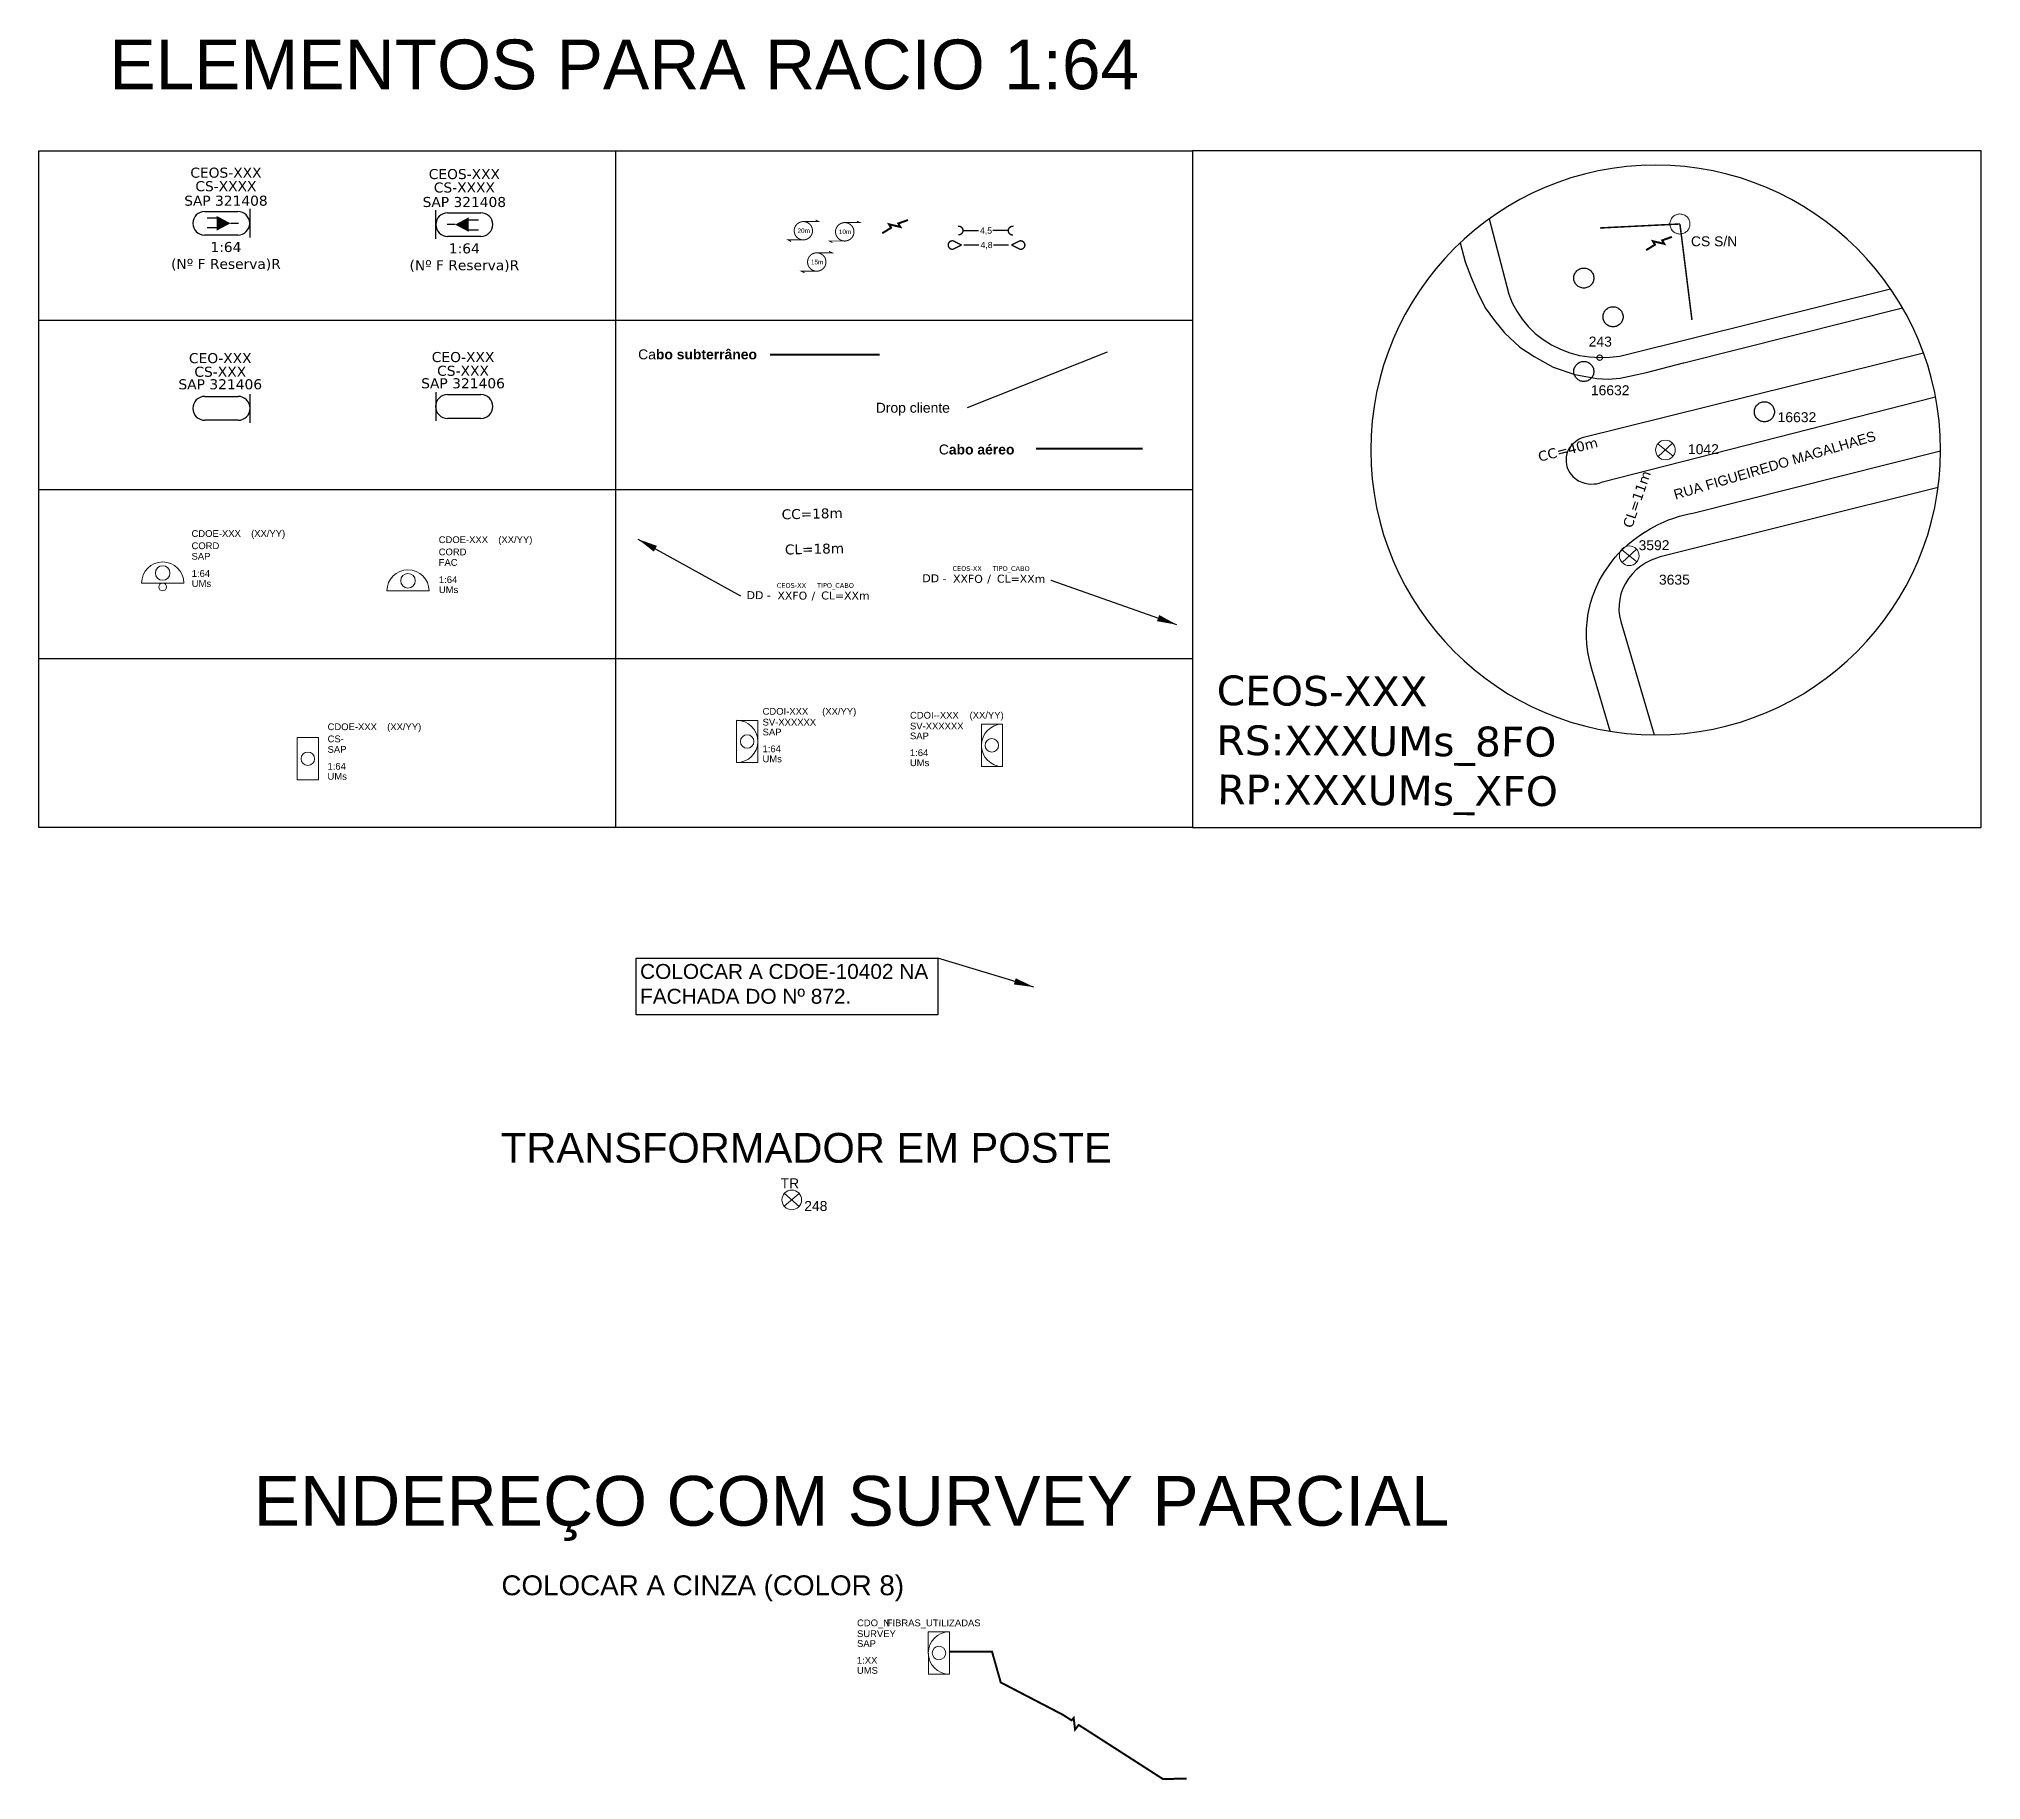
# Model space of a CAD drawing. Header units: millimetres. Extents: x 676447 to 689606, y 7455628 to 7463967.
# Drawn here: x 687759.1 to 687954.6, y 7459966.8 to 7460142 of the extents above; entities that cross this region are included whole.
import ezdxf
from ezdxf.enums import TextEntityAlignment as Align

# ---------------------------------------------------------------- set-up
doc = ezdxf.new("R2010")
doc.units = ezdxf.units.MM
doc.header["$LTSCALE"] = 0.1
doc.header["$MEASUREMENT"] = 0
doc.linetypes.add('PHANTOM2', pattern=[1.25, 0.625, -0.125, 0.125, -0.125, 0.125, -0.125])
for name, color, linetype in [('10.0-Cartográfico', 252, 'Continuous'), ('10.1-Caixas Subterrâneas', 5, 'Continuous'), ('10.2-Nº Policía', 7, 'Continuous'), ('10.3-Nome das Ruas', 252, 'Continuous'), ('20.4-CEOS', 1, 'Continuous'), ('20.5-CEO', 1, 'Continuous'), ('20.8-Legenda', 1, 'Continuous'), ('90.0-Infra-estruturas novas', 30, 'Continuous'), ('90.1-Celulização - CABO 1', 6, 'Continuous'), ('CAP a instalar', 1, 'Continuous'), ('CD a instalar', 1, 'Continuous'), ('Folga', 1, 'Continuous'), ('label_cabos', 7, 'Continuous'), ('Legenda', 1, 'Continuous'), ('Subida Lateral', 5, 'Continuous')]:
    doc.layers.add(name, color=color, linetype=linetype)
for name, color, linetype, lineweight in [('10.1-Caixas Subt. @PROJ', 180, 'Continuous', 0), ('10.4-Postes', 1, 'Continuous', 0), ("20.0-LEGENDA DOS CDO'S", 1, 'Continuous', 0), ('20.1-CDO_INTERIOR', 1, 'Continuous', 0), ('20.2-CDO_POSTE', 1, 'Continuous', 5), ('20.3-CDO_SUBTERRÂNEA', 1, 'Continuous', 5), ('20.6-CORDOALHA_SUPORTE', 7, 'Continuous', 25)]:
    doc.layers.add(name, color=color, linetype=linetype, lineweight=lineweight)
doc.layers.add('DROP DE CLIENTE', color=140, linetype='Continuous', plot=False)
doc.layers.add('EXTRA', color=50, linetype='Continuous', plot=False)
doc.styles.add('ARIAL', font='arial.ttf')
doc.styles.add('siredit', font='verdana.ttf')
doc.styles.get("Standard").update_dxf_attribs({"font": 'arial.ttf'})
doc.linetypes.add('FENCELINE1', pattern='A,0.25,-0.1,[133,ltypeshp.shx,S=0.1,R=0,X=-0.1,Y=0],-0.1,1', length=1.45)
doc.dimstyles.new('CC', dxfattribs={"dimtxt": 1, "dimasz": 2, "dimexe": 0.18, "dimexo": 0.0625, "dimgap": 0.09, "dimtad": 0, "dimdec": 0, "dimrnd": 1, "dimzin": 0, "dimdsep": 46, "dimtxsty": 'siredit', "dimblk": 'NONE', "dimcen": 0, "dimse1": 1, "dimse2": 1, "dimsd1": 1, "dimsd2": 1, "dimclrt": 7, "dimadec": 0, "dimazin": 0, "dimtfac": 1, "dimtdec": 0, "dimtofl": 0, "dimtmove": 0, "dimatfit": 3, "dimfxl": 0, "dimtolj": 1, "dimtzin": 0, "dimarcsym": 0})
doc.dimstyles.new('CL', dxfattribs={"dimtxt": 1, "dimasz": 2, "dimexe": 0.18, "dimexo": 0.0625, "dimgap": 0.09, "dimtad": 0, "dimdec": 0, "dimrnd": 1, "dimzin": 0, "dimdsep": 46, "dimtxsty": 'siredit', "dimblk": 'NONE', "dimcen": 0, "dimse1": 1, "dimse2": 1, "dimsd1": 1, "dimsd2": 1, "dimclrt": 7, "dimadec": 0, "dimazin": 0, "dimtfac": 1, "dimtdec": 0, "dimtofl": 0, "dimtmove": 0, "dimatfit": 3, "dimfxl": 0, "dimtolj": 1, "dimtzin": 0, "dimarcsym": 0})

# ---------------------------------------------------------------- blocks, each defined once
blk = doc.blocks.new('CORDOALHA')
at = {"layer": '20.6-CORDOALHA_SUPORTE', "const_width": 0.4}
for points in [[(-7.16, -0.05), (-9.54, 1.16, 1.175638), (-9.65, -1.27), (-7.16, -0.05)], [(7.28, -0.02), (9.76, -1.28, 1.175638), (9.67, 1.15), (7.28, -0.02)]]:
    blk.add_lwpolyline(points, format="xyb", dxfattribs=at)
for points in [[(-6.59, -0.05), (-2.09, -0.05)], [(2, -0.04), (6.5, -0.04)]]:
    blk.add_lwpolyline(points, dxfattribs=at)
at = {"layer": '20.6-CORDOALHA_SUPORTE', "style": 'ARIAL'}
blk.add_text('4,8', height=1.8, dxfattribs=at).set_placement((0.06, -0.04), align=Align.MIDDLE_CENTER)
blk = doc.blocks.new('A$C07E14978')
at = {"layer": 'Folga', "color": 0, "const_width": 0.146}
blk.add_lwpolyline([(2.23, 2.92, 1.000012), (2.23, 0.28, 0.999978)], format="xyb", close=True, dxfattribs=at)
at = {"layer": 'Folga', "color": 0, "const_width": 0.137}
for points in [[(2.23, 2.92), (4.42, 2.92), (3.98, 3.13)], [(2.23, 0.28), (0.03, 0.28), (0.47, 0.06)]]:
    blk.add_lwpolyline(points, dxfattribs=at)
at = {"layer": 'Folga', "color": 0}
blk.add_text('10m', height=0.659, dxfattribs=at).set_placement((1.38, 1.27))
blk = doc.blocks.new('CEO_CT_DRT')
at = {"layer": '20.5-CEO', "color": 0}
for p, q in [((-1.56, 1.26), (1.8, 1.26)), ((1.8, -1.13), (-1.56, -1.13))]:
    blk.add_line(p, q, dxfattribs=at)
blk.add_lwpolyline([(-2.75, 1.51), (-2.75, -1.38)], dxfattribs=at)
for centre, start, end in [((-1.56, 0.07), 90, 270), ((1.8, 0.07), 270, 90)]:
    blk.add_arc(centre, 1.2, start, end, dxfattribs=at)
at = {"layer": '20.5-CEO', "color": 7, "style": 'siredit'}
for tag, p in [('CEO_Nº', (0.12, 5.61)), ('LOCAL', (0.12, 4.23)), ('SAP', (0.12, 2.97)), ('FIBRAS_RESERVA', (0.12, -1.94))]:
    blk.add_attdef(tag, text='', height=1.01, dxfattribs=at).set_placement(p, align=Align.TOP_CENTER)
blk = doc.blocks.new('CEO_CT_ESQ')
at = {"layer": '20.5-CEO', "color": 0}
for p, q in [((-1.56, 1.24), (1.8, 1.24)), ((1.8, -1.15), (-1.56, -1.15))]:
    blk.add_line(p, q, dxfattribs=at)
blk.add_lwpolyline([(3, -1.4), (3, 1.49)], dxfattribs=at)
for centre, start, end in [((-1.56, 0.05), 90, 270), ((1.8, 0.05), 270, 90)]:
    blk.add_arc(centre, 1.2, start, end, dxfattribs=at)
at = {"layer": '20.5-CEO', "color": 7, "style": 'siredit'}
for tag, p in [('CEO_Nº', (0.12, 5.61)), ('LOCAL', (0.12, 4.23)), ('SAP', (0.12, 2.97)), ('FIBRAS_RESERVA', (0.12, -1.94))]:
    blk.add_attdef(tag, text='', height=1.01, dxfattribs=at).set_placement(p, align=Align.TOP_CENTER)
blk = doc.blocks.new('*D54')
at = {"layer": 'Defpoints', "color": 0}
for p in [(687846.09, 7460094.4), (687827.83, 7460092.07), (687846.13, 7460092.49)]:
    blk.add_point(p, dxfattribs=at)
at = {"layer": 'label_cabos', "color": 7, "insert": (687836.94, 7460094.19), "char_height": 1, "attachment_point": 5, "rotation": 1.3239, "style": 'siredit'}
blk.add_mtext('\\A1;CC=18m', dxfattribs=at)
blk = doc.blocks.new('_None')
blk = doc.blocks.new('LEGENDA DOS CABOS')
at = {"layer": 'EXTRA', "color": 0, "style": 'siredit'}
for tag, p in [('ID', (4.6, 0.97)), ('XX', (9.03, 0.97))]:
    blk.add_attdef(tag, text='', height=0.48, rotation=359.69, dxfattribs=at).set_placement(p, align=Align.MIDDLE_CENTER)
at = {"layer": 'Legenda', "color": 0, "style": 'siredit'}
for tag, p in [('TIPO_CABO', (1.31, 0)), ('CABO', (4.69, -0.05)), ('/', (6.81, -0.05)), ('METROS', (10.03, -0.05))]:
    blk.add_attdef(tag, text='', height=0.8, rotation=359.69, dxfattribs=at).set_placement(p, align=Align.MIDDLE_CENTER)
blk = doc.blocks.new('*D55')
at = {"layer": 'Defpoints', "color": 0, "ltscale": 0.5}
for p in [(687846.29, 7460092.3), (687827.98, 7460091.88), (687846.32, 7460090.86)]:
    blk.add_point(p, dxfattribs=at)
at = {"layer": 'label_cabos', "color": 7, "ltscale": 0.5, "insert": (687837.17, 7460090.65), "char_height": 1, "attachment_point": 5, "rotation": 1.3239, "style": 'siredit'}
blk.add_mtext('\\A1;CL=18m', dxfattribs=at)
blk = doc.blocks.new('DV')
at = {"linetype": 'Continuous'}
blk.add_circle((0, 0), 0.00000275, dxfattribs=at)
blk = doc.blocks.new('MHMZ')
at = {"linetype": 'PHANTOM2'}
blk.add_circle((0, 0), 0.0000101, dxfattribs=at)
blk = doc.blocks.new('PTPT')
at = {"layer": '10.4-Postes', "color": 1, "linetype": 'PHANTOM2'}
for points in [[(-0.0000079, 0.0000104), (0.0000075, -0.000002)], [(0.000007, 0.0000109), (-0.0000074, -0.0000025)]]:
    blk.add_lwpolyline(points, dxfattribs=at)
at = {"layer": '10.4-Postes', "color": 1}
blk.add_circle((-0.0000002, 0.0000042), 0.00000987, dxfattribs=at)
blk = doc.blocks.new('A$C30E733EA')
at = {"layer": '20.8-Legenda', "color": 7, "style": 'siredit'}
for tag, p in [('CEOS-X', (8.45, 12.42)), ('RS:', (8.52, 7.4)), ('RP:', (8.52, 2.45))]:
    blk.add_attdef(tag, text='', height=2.99, rotation=359.69, dxfattribs=at).set_placement(p, align=Align.MIDDLE_CENTER)
blk = doc.blocks.new('*D56')
at = {"layer": 'Defpoints', "color": 0}
for p in [(687932.75, 7460104.45), (687893.49, 7460095.73), (687893.77, 7460094.62)]:
    blk.add_point(p, dxfattribs=at)
at = {"color": 7, "insert": (687912.98, 7460100.65), "char_height": 1, "attachment_point": 5, "rotation": 14.1599, "style": 'siredit'}
blk.add_mtext('\\A1;CC=40m', dxfattribs=at)
blk = doc.blocks.new('*D57')
at = {"layer": 'Defpoints', "color": 0}
for p in [(687922.79, 7460100.61), (687918.1, 7460090.33), (687919.15, 7460089.97)]:
    blk.add_point(p, dxfattribs=at)
at = {"color": 7, "insert": (687919.92, 7460095.65), "char_height": 1, "attachment_point": 5, "rotation": 71.1144, "style": 'siredit'}
blk.add_mtext('\\A1;CL=11m', dxfattribs=at)
blk = doc.blocks.new('CEOS_RP_CT_DRT')
at = {"layer": '20.4-CEOS', "color": 0}
for p, q in [((-4.54, 1.19), (-1.19, 1.19)), ((-1.19, -1.19), (-4.54, -1.19))]:
    blk.add_line(p, q, dxfattribs=at)
for points in [[(-5.73, -1.43), (-5.73, 1.44)], [(-3.79, 0), (-4.59, 0)], [(-2.47, 0.48), (-1.45, 0.48)], [(-2.47, -0.52), (-1.45, -0.52)]]:
    blk.add_lwpolyline(points, dxfattribs=at)
blk.add_lwpolyline([(-3.79, 0, 0, 1.47, 0), (-2.41, 0, 1.47, 1.47, 0)], format="xyseb", dxfattribs=at)
for centre, start, end in [((-4.54, 0), 90, 270), ((-1.19, 0), 270, 90)]:
    blk.add_arc(centre, 1.19, start, end, dxfattribs=at)
at = {"layer": '20.4-CEOS', "color": 7, "style": 'siredit'}
for tag, p in [('Nº_DA_CEOS', (-2.86, 5.6)), ('LOCAL', (-2.86, 4.24)), ('SAP', (-2.86, 2.78)), ('RACIO_SPLITAGEM', (-2.86, -1.88)), ('FIBRAS_SPLITTER', (-2.86, -3.58)), ('FIBRAS_TOP_C', (-2.86, -5.08)), ('RESERVA_FINAIS', (-2.86, -6.39))]:
    blk.add_attdef(tag, text='', height=1.01, dxfattribs=at).set_placement(p, align=Align.TOP_CENTER)
blk = doc.blocks.new('CEOS_RP_CT_ESQ')
at = {"layer": '20.4-CEOS', "color": 0}
for p, q in [((1.19, 1.19), (4.53, 1.19)), ((4.53, -1.19), (1.19, -1.19))]:
    blk.add_line(p, q, dxfattribs=at)
for points in [[(2.47, 0.52), (1.45, 0.52)], [(3.79, 0), (4.59, 0)], [(5.73, 1.44), (5.73, -1.43)], [(2.47, -0.47), (1.45, -0.47)]]:
    blk.add_lwpolyline(points, dxfattribs=at)
blk.add_lwpolyline([(3.79, 0, 0, 1.47, 0), (2.41, 0, 1.47, 1.47, 0)], format="xyseb", dxfattribs=at)
for centre, start, end in [((1.19, 0), 90, 270), ((4.53, 0), 270, 90)]:
    blk.add_arc(centre, 1.19, start, end, dxfattribs=at)
at = {"layer": '20.4-CEOS', "color": 7, "style": 'siredit'}
for tag, p in [('Nº_DA_CEOS', (3.33, 5.6)), ('LOCAL', (3.33, 4.24)), ('SAP', (3.33, 2.78)), ('RACIO_SPLITAGEM', (3.33, -1.88)), ('FIBRAS_SPLITTER', (3.33, -3.58)), ('FIBRAS_TOP_C', (3.33, -5.08)), ('RESERVA_FINAIS', (3.33, -6.39))]:
    blk.add_attdef(tag, text='', height=1.01, dxfattribs=at).set_placement(p, align=Align.TOP_CENTER)
blk = doc.blocks.new('CDOE_CT_CS_DESENHO')
at = {"layer": '20.1-CDO_INTERIOR', "color": 0, "lineweight": 18}
blk.add_lwpolyline([(1.06, -2.12), (1.06, 2.13), (-1.06, 2.13), (-1.06, -2.12)], close=True, dxfattribs=at)
blk.add_circle((0, 0), 0.68, dxfattribs=at)
blk = doc.blocks.new('CDOE_CT_POST_DESENHO')
at = {"color": 0}
blk.add_line((2.14, 0.39), (-2.11, 0.39), dxfattribs=at)
for centre, radius in [((0.01, 1.4), 0.733), ((0.01, 0), 0.393)]:
    blk.add_circle(centre, radius, dxfattribs=at)
blk.add_arc((0.01, 0.39), 2.12, 0, 180, dxfattribs=at)
blk = doc.blocks.new('CDOE_CT_FAC_DESENHO')
at = {"color": 0}
blk.add_line((2.12, 0), (-2.12, 0), dxfattribs=at)
blk.add_circle((0, 1.01), 0.733, dxfattribs=at)
blk.add_arc((0, 0), 2.12, 0, 180, dxfattribs=at)
blk = doc.blocks.new('CDOE_CT_CS')
at = {"layer": "20.0-LEGENDA DOS CDO'S", "color": 0, "style": 'ARIAL'}
for tag, p in [('CDO_N', (0.21, 5.21)), ('CAIXA_SUBTERRANEA', (0.21, 3.99)), ('SAP', (0.21, 2.93)), ('1:XX', (0.2, 1.23)), ('UMS', (0.2, 0.22))]:
    blk.add_attdef(tag, p, '', height=0.68, rotation=359.9724, dxfattribs=at)
blk.add_attdef('FIBRAS_UTILIZADAS', text='', height=0.68, rotation=359.9724, dxfattribs=at).set_placement((7.92, 5.21), align=Align.CENTER)
blk = doc.blocks.new('CDOI_CT_DRT')
at = {"layer": '20.1-CDO_INTERIOR', "color": 0, "lineweight": 18}
blk.add_lwpolyline([(2.13, -2.13), (2.13, 2.12), (0, 2.12), (0, -2.13)], close=True, dxfattribs=at)
blk.add_circle((1.06, 0), 0.68, dxfattribs=at)
blk.add_arc((0, 0), 2.13, 269.9724, 89.9724, dxfattribs=at)
at = {"layer": "20.0-LEGENDA DOS CDO'S", "color": 0, "style": 'ARIAL'}
for tag, p in [('CDO_N', (2.61, 2.69)), ('SURVEY', (2.61, 1.6)), ('SAP', (2.61, 0.61)), ('1:XX', (2.6, -1.08)), ('UMS', (2.6, -2.09))]:
    blk.add_attdef(tag, p, '', height=0.68, rotation=359.9724, dxfattribs=at)
blk.add_attdef('FIBRAS_UTILIZADAS', text='', height=0.68, rotation=359.9724, dxfattribs=at).set_placement((10.32, 2.69), align=Align.CENTER)
blk = doc.blocks.new('CDOI_CT_ESQ')
at = {"layer": '20.1-CDO_INTERIOR', "color": 0, "lineweight": 18}
blk.add_lwpolyline([(-2.12, -2.13), (-2.12, 2.12), (0, 2.12), (0.01, -2.13)], close=True, dxfattribs=at)
blk.add_circle((-1.06, 0), 0.68, dxfattribs=at)
blk.add_arc((0.01, 0), 2.13, 90.0276, 270.0276, dxfattribs=at)
at = {"layer": "20.0-LEGENDA DOS CDO'S", "color": 0, "style": 'ARIAL'}
for tag, p in [('CDO_N', (-9.3, 2.69)), ('SURVEY', (-9.3, 1.6)), ('SAP', (-9.3, 0.61)), ('1:XX', (-9.31, -1.08)), ('UMS', (-9.31, -2.09))]:
    blk.add_attdef(tag, p, '', height=0.68, rotation=359.9724, dxfattribs=at)
blk.add_attdef('FIBRAS_UTILIZADAS', text='', height=0.68, rotation=359.9724, dxfattribs=at).set_placement((-1.59, 2.69), align=Align.CENTER)
blk = doc.blocks.new('CDOE_CT_POSTE')
at = {"layer": "20.0-LEGENDA DOS CDO'S", "color": 0, "style": 'ARIAL'}
for tag, p in [('CDO_N', (0.12, 5.25)), ('CORDOALHA', (0.12, 4.02)), ('SAP', (0.12, 2.96)), ('1:XX', (0.14, 1.23)), ('UMS', (0.14, 0.22))]:
    blk.add_attdef(tag, p, '', height=0.68, rotation=0.118, dxfattribs=at)
blk.add_attdef('FIBRAS_UTILIZADAS', text='', height=0.68, rotation=0.118, dxfattribs=at).set_placement((7.83, 5.26), align=Align.CENTER)
blk = doc.blocks.new('MHMX')
at = {"linetype": 'PHANTOM2'}
blk.add_circle((0, 0), 0.0000101, dxfattribs=at)
blk = doc.blocks.new('A$C641C6A9C')
at = {"layer": 'Folga', "color": 1, "const_width": 0.103}
blk.add_lwpolyline([(1.56, 2.05, 1.000012), (1.56, 0.2, 0.999978)], format="xyb", close=True, dxfattribs=at)
at = {"layer": 'Folga', "color": 1, "const_width": 0.0963}
for points in [[(1.56, 2.05), (3.1, 2.05), (2.79, 2.2)], [(1.56, 0.2), (0.02, 0.2), (0.33, 0.04)]]:
    blk.add_lwpolyline(points, dxfattribs=at)
at = {"layer": 'Folga', "color": 1}
blk.add_text('15m', height=0.462, dxfattribs=at).set_placement((0.97, 0.89))

msp = doc.modelspace()

# ---------------------------------------------------------------- linework, layer by layer
for p, q in [((687817.16, 7460130.7), (687817.16, 7460062.61)), ((687759.13, 7460113.67), (687875.19, 7460113.67)), ((687759.13, 7460096.65), (687875.19, 7460096.65)), ((687759.13, 7460079.63), (687875.19, 7460079.63))]:
    msp.add_line(p, q)
msp.add_lwpolyline([(687759.13, 7460130.7), (687875.19, 7460130.7), (687875.19, 7460062.61), (687759.13, 7460062.61)], close=True)
msp.add_lwpolyline([(687875.19, 7460062.61), (687954.56, 7460062.61), (687954.56, 7460130.7), (687875.19, 7460130.7)])
msp.add_lwpolyline([(687921.81, 7460129.27, 1), (687921.81, 7460071.94, 1)], format="xyb", close=True)
at = {"color": 3}
msp.add_lwpolyline([(687819.22, 7460049.47), (687849.59, 7460049.47), (687849.59, 7460043.79), (687819.22, 7460043.79)], close=True, dxfattribs=at)
at = {"layer": '10.0-Cartográfico'}
for points in [[(687905.06, 7460123.87), (687907.03, 7460116.3), (687907.38, 7460115.41), (687907.83, 7460114.57), (687908.36, 7460113.76), (687908.99, 7460113.02), (687909.7, 7460112.34), (687910.48, 7460111.72), (687911.33, 7460111.2), (687912.22, 7460110.76), (687913.17, 7460110.39), (687914.15, 7460110.13), (687915.16, 7460109.97), (687916.17, 7460109.9)], [(687902.15, 7460121.47), (687902.65, 7460119.54), (687903.23, 7460117.97), (687903.84, 7460116.57), (687904.64, 7460114.91), (687905.58, 7460113.64), (687906.61, 7460112.41), (687908.14, 7460110.94), (687909.58, 7460110.01), (687911.49, 7460108.96), (687913.66, 7460108.21), (687915.88, 7460107.81), (687917.03, 7460107.74), (687918.23, 7460107.83), (687920.9, 7460108.41), (687924.6, 7460109.37), (687924.63, 7460109.38), (687946.63, 7460114.93)], [(687916.17, 7460109.9), (687917.2, 7460109.94), (687918.21, 7460110.06), (687918.89, 7460110.21), (687945.45, 7460116.81)], [(687948.76, 7460110.35), (687914.4, 7460101.82), (687914.11, 7460101.69), (687913.92, 7460101.58), (687913.57, 7460101.31), (687913.27, 7460100.99), (687913.12, 7460100.78), (687912.98, 7460100.52), (687912.88, 7460100.24), (687912.8, 7460099.91), (687912.79, 7460099.74), (687912.79, 7460099.41)], [(687912.79, 7460099.41), (687912.82, 7460099.16), (687912.87, 7460098.96), (687912.94, 7460098.75), (687913.05, 7460098.53), (687913.18, 7460098.3), (687913.34, 7460098.1), (687913.49, 7460097.93), (687913.82, 7460097.66), (687914.05, 7460097.52), (687914.22, 7460097.44), (687914.37, 7460097.36), (687914.68, 7460097.27), (687915.03, 7460097.2), (687915.21, 7460097.18), (687915.62, 7460097.19), (687915.85, 7460097.22), (687916.11, 7460097.27), (687916.45, 7460097.39), (687949.97, 7460105.95)], [(687914.84, 7460081.76), (687914.85, 7460082.63), (687914.9, 7460083.28), (687914.98, 7460083.92), (687915.02, 7460084.14), (687915.26, 7460085.2), (687915.46, 7460085.82), (687915.69, 7460086.44), (687915.86, 7460086.84), (687916.14, 7460087.43), (687916.46, 7460088.01), (687916.69, 7460088.39), (687917.33, 7460089.3), (687917.75, 7460089.82), (687918.04, 7460090.16), (687918.52, 7460090.64), (687919.01, 7460091.1), (687919.53, 7460091.54), (687920.27, 7460092.07), (687920.64, 7460092.32), (687921.24, 7460092.68), (687922.05, 7460093.1), (687922.68, 7460093.39), (687923.11, 7460093.57), (687923.55, 7460093.72), (687924.21, 7460093.94), (687924.89, 7460094.12), (687925.35, 7460094.21), (687925.56, 7460094.26), (687950.47, 7460100.51)], [(687950.22, 7460096.82), (687922.27, 7460089.85), (687921.9, 7460089.73), (687921.34, 7460089.51), (687920.82, 7460089.24), (687920.31, 7460088.91), (687919.86, 7460088.54), (687919.44, 7460088.12), (687919.09, 7460087.67), (687918.77, 7460087.18), (687918.52, 7460086.68), (687918.32, 7460086.14), (687918.19, 7460085.6), (687918.12, 7460085.04), (687918.11, 7460084.47), (687918.16, 7460083.91), (687918.29, 7460083.36), (687921.67, 7460071.94)], [(687917.22, 7460072.31), (687915.39, 7460078.56), (687915.21, 7460079.19), (687915.11, 7460079.62), (687914.98, 7460080.26), (687914.88, 7460081.11), (687914.84, 7460081.76)]]:
    msp.add_lwpolyline(points, dxfattribs=at)
at = {"layer": '20.1-CDO_INTERIOR', "color": 8, "lineweight": 18}
msp.add_lwpolyline([(687848.63, 7459977.43), (687848.62, 7459981.68), (687850.75, 7459981.69), (687850.75, 7459977.44)], close=True, dxfattribs=at)
msp.add_circle((687849.69, 7459979.56), 0.68, dxfattribs=at)
msp.add_arc((687850.75, 7459979.56), 2.13, 90.0276, 270.0276, dxfattribs=at)
at = {"layer": '20.6-CORDOALHA_SUPORTE', "const_width": 0.139}
for points in [[(687851.6, 7460123.11, -1.175638), (687851.64, 7460122.27)], [(687857.19, 7460123.1, 1.175638), (687857.15, 7460122.25)]]:
    msp.add_lwpolyline(points, format="xyb", dxfattribs=at)
for points in [[(687852.12, 7460122.69), (687853.69, 7460122.69)], [(687855.11, 7460122.7), (687856.67, 7460122.7)]]:
    msp.add_lwpolyline(points, dxfattribs=at)
at = {"layer": '90.0-Infra-estruturas novas', "const_width": 0.15}
for points in [[(687924.25, 7460123.35), (687916.2, 7460122.95)], [(687925.46, 7460113.7), (687924.25, 7460123.35)]]:
    msp.add_lwpolyline(points, dxfattribs=at)
at = {"layer": 'CAP a instalar', "linetype": 'FENCELINE1', "ltscale": 30, "const_width": 0.2}
msp.add_lwpolyline([(687859.45, 7460100.73), (687870.19, 7460100.73)], dxfattribs=at)
at = {"layer": 'CAP a instalar', "color": 8, "linetype": 'FENCELINE1', "ltscale": 30, "const_width": 0.2}
for points in [[(687862.17, 7459973.34), (687855.91, 7459976.6), (687855.04, 7459979.68), (687850.75, 7459979.68)], [(687874.63, 7459966.93), (687872.24, 7459966.87), (687864.6, 7459971.78)]]:
    msp.add_lwpolyline(points, dxfattribs=at)
at = {"layer": 'CD a instalar', "linetype": 'ByBlock', "const_width": 0.2}
msp.add_lwpolyline([(687832.71, 7460110.21), (687843.73, 7460110.21)], dxfattribs=at)
at = {"layer": 'DROP DE CLIENTE'}
msp.add_line((687852.56, 7460104.88), (687866.64, 7460110.5), dxfattribs=at)
at = {"layer": 'Folga', "color": 1, "const_width": 0.103}
msp.add_lwpolyline([(687836.05, 7460123.59, 1.000012), (687836.05, 7460121.75, 0.999978)], format="xyb", close=True, dxfattribs=at)
at = {"layer": 'Folga', "color": 1, "const_width": 0.0963}
for points in [[(687836.05, 7460123.59), (687837.59, 7460123.59), (687837.29, 7460123.75)], [(687836.05, 7460121.75), (687834.51, 7460121.75), (687834.82, 7460121.59)]]:
    msp.add_lwpolyline(points, dxfattribs=at)
at = {"layer": 'Subida Lateral', "color": 5, "const_width": 0.2}
for points in [[(687846.58, 7460123.75), (687845.6, 7460123.4), (687845.81, 7460123.05), (687844.67, 7460123.32), (687844.88, 7460122.97), (687843.99, 7460122.42)], [(687923.44, 7460122.05), (687922.46, 7460121.7), (687922.67, 7460121.35), (687921.53, 7460121.62), (687921.74, 7460121.27), (687920.85, 7460120.72)]]:
    msp.add_lwpolyline(points, dxfattribs=at)
at = {"layer": 'Subida Lateral', "color": 8, "const_width": 0.2}
msp.add_lwpolyline([(687864.6, 7459971.78), (687863.75, 7459972.32), (687863.39, 7459971.85), (687863.25, 7459973.02), (687863.04, 7459972.78), (687862.17, 7459973.34)], dxfattribs=at)

# ---------------------------------------------------------------- block references
at = {"layer": '10.0-Cartográfico', "xscale": 100000, "yscale": 100000, "zscale": 100000}
msp.add_blockref('DV', (687916.17, 7460109.9), dxfattribs=at)
at = {"layer": '10.1-Caixas Subt. @PROJ', "xscale": 100000, "yscale": 100000, "zscale": 100000, "rotation": 335.636485716616}
msp.add_blockref('MHMZ', (687924.25, 7460123.35), dxfattribs=at)
at = {"layer": '10.1-Caixas Subterrâneas'}
for name, p, xscale, yscale, zscale in [('MHMZ', (687914.58, 7460117.91), 100000, 100000, 100000), ('MHMX', (687917.52, 7460114.01), 99999.99996801867, 99999.99996801867, 99999.99996801867), ('MHMZ', (687914.58, 7460108.51), 100000, 100000, 100000), ('MHMZ', (687932.75, 7460104.45), 100000, 100000, 100000)]:
    msp.add_blockref(name, p, dxfattribs=dict(at, xscale=xscale, yscale=yscale, zscale=zscale))
at = {"layer": '10.4-Postes', "color": 1, "xscale": 100000, "yscale": 100000, "zscale": 100000}
for p in [(687922.81, 7460100.19), (687919.17, 7460089.55)]:
    msp.add_blockref('PTPT', p, dxfattribs=at)
at = {"layer": '10.4-Postes', "color": 1, "xscale": 100000, "yscale": 100000, "zscale": 100000, "rotation": 357}
msp.add_blockref('PTPT', (687834.88, 7460024.73), dxfattribs=at)
at = {"layer": "20.0-LEGENDA DOS CDO'S"}
for name, p, values in [('CDOE_CT_POSTE', (687774.37, 7460086.61), {'CDO_N': 'CDOE-XXX', 'CORDOALHA': 'CORD', 'SAP': 'SAP', '1:XX': '1:64', 'UMS': 'UMs', 'FIBRAS_UTILIZADAS': '(XX/YY)'}), ('CDOE_CT_POSTE', (687799.24, 7460085.99), {'CDO_N': 'CDOE-XXX', 'CORDOALHA': 'CORD', 'SAP': 'FAC', '1:XX': '1:64', 'UMS': 'UMs', 'FIBRAS_UTILIZADAS': '(XX/YY)'}), ('CDOE_CT_CS', (687787.97, 7460067.21), {'CDO_N': 'CDOE-XXX', 'FIBRAS_UTILIZADAS': '(XX/YY)', 'CAIXA_SUBTERRANEA': 'CS-', 'SAP': 'SAP', '1:XX': '1:64', 'UMS': 'UMs'})]:
    msp.add_blockref(name, p, dxfattribs=at).add_auto_attribs(values)
at = {"layer": '20.1-CDO_INTERIOR'}
msp.add_blockref('CDOI_CT_DRT', (687829.34, 7460071.28), dxfattribs=at).add_auto_attribs({'CDO_N': 'CDOI-XXX', 'FIBRAS_UTILIZADAS': '(XX/YY)', 'SURVEY': 'SV-XXXXXX', 'SAP': 'SAP', '1:XX': '1:64', 'UMS': 'UMs'})
at = {"layer": '20.1-CDO_INTERIOR', "color": 1}
msp.add_blockref('CDOI_CT_ESQ', (687856.08, 7460070.89), dxfattribs=at).add_auto_attribs({'CDO_N': 'CDOI--XXX', 'FIBRAS_UTILIZADAS': '(XX/YY)', 'SURVEY': 'SV-XXXXXX', 'SAP': 'SAP', '1:XX': '1:64', 'UMS': 'UMs'})
at = {"layer": '20.2-CDO_POSTE'}
for name, p in [('CDOE_CT_POST_DESENHO', (687771.58, 7460086.83)), ('CDOE_CT_FAC_DESENHO', (687796.27, 7460086.44))]:
    msp.add_blockref(name, p, dxfattribs=at)
at = {"layer": '20.3-CDO_SUBTERRÂNEA'}
msp.add_blockref('CDOE_CT_CS_DESENHO', (687786.19, 7460069.54), dxfattribs=at)
at = {"layer": '20.4-CEOS'}
ref = msp.add_blockref('CEOS_RP_CT_ESQ', (687774.62, 7460123.42), dxfattribs=at)
ref.add_attrib('Nº_DA_CEOS', 'CEOS-XXX', dxfattribs={"color": 7, "height": 1.01, "style": 'siredit'}).set_placement((687777.95, 7460129.02), align=Align.TOP_CENTER)
ref.add_attrib('LOCAL', 'CS-XXXX', dxfattribs={"color": 7, "height": 1.01, "style": 'siredit'}).set_placement((687777.95, 7460127.66), align=Align.TOP_CENTER)
ref.add_attrib('SAP', 'SAP 321408', dxfattribs={"color": 7, "height": 1.01, "style": 'siredit'}).set_placement((687777.95, 7460126.2), align=Align.TOP_CENTER)
ref.add_attrib('RACIO_SPLITAGEM', '1:64', dxfattribs={"color": 7, "height": 1.01, "style": 'siredit'}).set_placement((687777.95, 7460121.54), align=Align.TOP_CENTER)
ref.add_attrib('FIBRAS_SPLITTER', '(Nº F Reserva)R', dxfattribs={"color": 7, "height": 1.0097, "style": 'siredit'}).set_placement((687777.95, 7460119.84), align=Align.TOP_CENTER)
ref = msp.add_blockref('CEOS_RP_CT_DRT', (687804.8, 7460123.29), dxfattribs=at)
ref.add_attrib('Nº_DA_CEOS', 'CEOS-XXX', dxfattribs={"color": 7, "height": 1.01, "style": 'siredit'}).set_placement((687801.94, 7460128.88), align=Align.TOP_CENTER)
ref.add_attrib('LOCAL', 'CS-XXXX', dxfattribs={"color": 7, "height": 1.01, "style": 'siredit'}).set_placement((687801.94, 7460127.53), align=Align.TOP_CENTER)
ref.add_attrib('SAP', 'SAP 321408', dxfattribs={"color": 7, "height": 1.01, "style": 'siredit'}).set_placement((687801.94, 7460126.07), align=Align.TOP_CENTER)
ref.add_attrib('RACIO_SPLITAGEM', '1:64', dxfattribs={"color": 7, "height": 1.01, "style": 'siredit'}).set_placement((687801.94, 7460121.4), align=Align.TOP_CENTER)
ref.add_attrib('FIBRAS_SPLITTER', '(Nº F Reserva)R', dxfattribs={"color": 7, "height": 1.0097, "style": 'siredit'}).set_placement((687801.94, 7460119.71), align=Align.TOP_CENTER)
at = {"layer": '20.5-CEO'}
ref = msp.add_blockref('CEO_CT_ESQ', (687777.38, 7460104.75), dxfattribs=at)
ref.add_attrib('CEO_Nº', 'CEO-XXX', dxfattribs={"color": 7, "height": 1.014, "style": 'siredit'}).set_placement((687777.38, 7460110.36), align=Align.TOP_CENTER)
ref.add_attrib('LOCAL', 'CS-XXX', dxfattribs={"color": 7, "height": 1.014, "style": 'siredit'}).set_placement((687777.38, 7460108.99), align=Align.TOP_CENTER)
ref.add_attrib('SAP', 'SAP 321406', dxfattribs={"color": 7, "height": 1.014, "style": 'siredit'}).set_placement((687777.38, 7460107.73), align=Align.TOP_CENTER)
ref = msp.add_blockref('CEO_CT_DRT', (687801.81, 7460104.92), dxfattribs=at)
ref.add_attrib('CEO_Nº', 'CEO-XXX', dxfattribs={"color": 7, "height": 1.014, "style": 'siredit'}).set_placement((687801.81, 7460110.47), align=Align.TOP_CENTER)
ref.add_attrib('LOCAL', 'CS-XXX', dxfattribs={"color": 7, "height": 1.014, "style": 'siredit'}).set_placement((687801.81, 7460109.09), align=Align.TOP_CENTER)
ref.add_attrib('SAP', 'SAP 321406', dxfattribs={"color": 7, "height": 1.014, "style": 'siredit'}).set_placement((687801.81, 7460107.83), align=Align.TOP_CENTER)
at = {"layer": '20.6-CORDOALHA_SUPORTE', "xscale": 0.3479096367955208, "yscale": 0.3479096367955208, "zscale": 0.3479096367955208}
msp.add_blockref('CORDOALHA', (687854.46, 7460121.25), dxfattribs=at)
at = {"layer": '90.1-Celulização - CABO 1'}
ref = msp.add_blockref('A$C30E733EA', (687867.4, 7460065.51), dxfattribs=at)
ref.add_attrib('CEOS-X', 'CEOS-XXX', dxfattribs={"layer": '20.8-Legenda', "color": 0, "height": 2.992, "rotation": 359.69, "style": 'siredit'}).set_placement((687877.65, 7460077.93), align=Align.TOP_LEFT)
ref.add_attrib('RS:', 'RS:XXXUMs_8FO', dxfattribs={"layer": '20.8-Legenda', "color": 0, "height": 2.992, "rotation": 359.69, "style": 'siredit'}).set_placement((687877.62, 7460072.92), align=Align.TOP_LEFT)
ref.add_attrib('RP:', 'RP:XXXUMs_XFO', dxfattribs={"layer": '20.8-Legenda', "color": 0, "height": 2.992, "rotation": 359.69, "style": 'siredit'}).set_placement((687877.7, 7460067.96), align=Align.TOP_LEFT)
at = {"layer": 'Folga', "xscale": 0.7017463766387664, "yscale": 0.7017463766387664, "zscale": 0.7017463766387664}
msp.add_blockref('A$C07E14978', (687838.65, 7460121.44), dxfattribs=at)
at = {"layer": 'label_cabos'}
msp.add_blockref('A$C641C6A9C', (687835.84, 7460118.4), dxfattribs=at)
at = {"layer": 'label_cabos', "color": 0}
ref = msp.add_blockref('LEGENDA DOS CABOS', (687847.93, 7460087.7), dxfattribs=at)
ref.add_attrib('ID', 'CEOS-XX', dxfattribs={"layer": 'EXTRA', "color": 0, "height": 0.48, "rotation": 359.69, "style": 'siredit'}).set_placement((687852.53, 7460088.68), align=Align.MIDDLE_CENTER)
ref.add_attrib('CABO', 'XXFO', dxfattribs={"layer": '20.8-Legenda', "color": 0, "height": 0.8, "rotation": 359.69, "style": 'siredit'}).set_placement((687852.61, 7460087.65), align=Align.MIDDLE_CENTER)
ref.add_attrib('METROS', 'CL=XXm', dxfattribs={"layer": '20.8-Legenda', "color": 0, "height": 0.8, "rotation": 359.69, "style": 'siredit'}).set_placement((687857.96, 7460087.65), align=Align.MIDDLE_CENTER)
ref.add_attrib('XX', 'TIPO_CABO', dxfattribs={"layer": 'EXTRA', "color": 0, "height": 0.48, "rotation": 359.69, "style": 'siredit'}).set_placement((687856.96, 7460088.68), align=Align.MIDDLE_CENTER)
ref.add_attrib('/', '/', dxfattribs={"layer": '20.8-Legenda', "color": 0, "height": 0.8, "rotation": 359.69, "style": 'siredit'}).set_placement((687854.73, 7460087.65), align=Align.MIDDLE_CENTER)
ref.add_attrib('TIPO_CABO', 'DD -', dxfattribs={"layer": '20.8-Legenda', "color": 0, "height": 0.8, "rotation": 359.69, "style": 'siredit'}).set_placement((687849.24, 7460087.7), align=Align.MIDDLE_CENTER)
ref = msp.add_blockref('LEGENDA DOS CABOS', (687830.25, 7460086.01), dxfattribs=at)
ref.add_attrib('ID', 'CEOS-XX', dxfattribs={"layer": 'EXTRA', "color": 0, "height": 0.48, "rotation": 359.69, "style": 'siredit'}).set_placement((687834.85, 7460086.98), align=Align.MIDDLE_CENTER)
ref.add_attrib('CABO', 'XXFO', dxfattribs={"layer": '20.8-Legenda', "color": 0, "height": 0.8, "rotation": 359.69, "style": 'siredit'}).set_placement((687834.94, 7460085.96), align=Align.MIDDLE_CENTER)
ref.add_attrib('METROS', 'CL=XXm', dxfattribs={"layer": '20.8-Legenda', "color": 0, "height": 0.8, "rotation": 359.69, "style": 'siredit'}).set_placement((687840.28, 7460085.96), align=Align.MIDDLE_CENTER)
ref.add_attrib('XX', 'TIPO_CABO', dxfattribs={"layer": 'EXTRA', "color": 0, "height": 0.48, "rotation": 359.69, "style": 'siredit'}).set_placement((687839.28, 7460086.98), align=Align.MIDDLE_CENTER)
ref.add_attrib('/', '/', dxfattribs={"layer": '20.8-Legenda', "color": 0, "height": 0.8, "rotation": 359.69, "style": 'siredit'}).set_placement((687837.06, 7460085.96), align=Align.MIDDLE_CENTER)
ref.add_attrib('TIPO_CABO', 'DD -', dxfattribs={"layer": '20.8-Legenda', "color": 0, "height": 0.8, "rotation": 359.69, "style": 'siredit'}).set_placement((687831.56, 7460086), align=Align.MIDDLE_CENTER)

# ---------------------------------------------------------------- texts
at = {"width": 185.0563, "attachment_point": 1}
for s, insert, char_height in [('ELEMENTOS PARA RACIO 1:64', (687766.21, 7460141.91), 5), ('TRANSFORMADOR EM POSTE', (687805.61, 7460031.89), 3), ('ENDEREÇO COM SURVEY PARCIAL', (687780.75, 7459997.37), 5)]:
    msp.add_mtext(s, dxfattribs=dict(at, insert=insert, char_height=char_height))
at = {"color": 0, "insert": (687819.62, 7460048.89), "char_height": 1.5, "width": 73.575, "attachment_point": 1}
msp.add_mtext('{\\C3;COLOCAR A CDOE-10402 NA \\PFACHADA DO Nº 872.}', dxfattribs=at)
at = {"color": 8, "insert": (687805.67, 7459987.37), "char_height": 2, "width": 185.0563, "attachment_point": 1}
msp.add_mtext('COLOCAR A CINZA (COLOR 8)', dxfattribs=at)
at = {"layer": '10.1-Caixas Subt. @PROJ'}
msp.add_text('CS S/N', height=1, dxfattribs=at).set_placement((687925.36, 7460121.11))
at = {"layer": '10.1-Caixas Subterrâneas'}
for p in [(687915.29, 7460106.12), (687934.08, 7460103.41)]:
    msp.add_text('16632', height=1, dxfattribs=at).set_placement(p)
at = {"layer": '10.2-Nº Policía', "color": 7}
for s, p in [('243', (687915.07, 7460111.02)), ('3635', (687922.14, 7460087.06))]:
    msp.add_text(s, height=1, dxfattribs=at).set_placement(p)
at = {"layer": '10.3-Nome das Ruas'}
msp.add_text('RUA FIGUEIREDO MAGALHAES', height=1, rotation=16.4523, dxfattribs=at).set_placement((687923.8, 7460095.61))
at = {"layer": '10.4-Postes', "color": 1}
for s, p in [('1042', (687925.06, 7460100.19)), ('3592', (687920.09, 7460090.53)), ('TR', (687833.76, 7460026.32)), ('248', (687836.14, 7460024.04))]:
    msp.add_text(s, height=1, dxfattribs=at).set_placement(p)
at = {"layer": "20.0-LEGENDA DOS CDO'S", "color": 8, "style": 'ARIAL'}
for tag, p, s in [('CDO_N', (687841.45, 7459982.25), 'CDOIXXX'), ('SURVEY', (687841.45, 7459981.16), 'SV-XXXXXX'), ('SAP', (687841.45, 7459980.17), 'SAP'), ('1:XX', (687841.44, 7459978.48), '1:64'), ('UMS', (687841.44, 7459977.47), 'UMs')]:
    msp.add_attdef(tag, p, s, height=0.68, rotation=359.9724, dxfattribs=at)
msp.add_attdef('FIBRAS_UTILIZADAS', text='(XX/YY)', height=0.68, rotation=359.9724, dxfattribs=at).set_placement((687849.16, 7459982.25), align=Align.CENTER)
at = {"layer": '20.6-CORDOALHA_SUPORTE', "style": 'ARIAL'}
msp.add_text('4,5', height=0.626, dxfattribs=at).set_placement((687854.43, 7460122.69), align=Align.MIDDLE_CENTER)
at = {"layer": 'CD a instalar', "char_height": 1, "attachment_point": 1}
for s, insert, width in [('Ca{\\fArial|b1|i0|c0|p34;bo subterrâneo}', (687819.43, 7460110.73), 12.9949), ('C{\\fArial|b1|i0|c0|p34;abo aéreo}', (687849.68, 7460101.16), 9.3598)]:
    msp.add_mtext(s, dxfattribs=dict(at, insert=insert, width=width))
at = {"layer": 'DROP DE CLIENTE', "insert": (687843.34, 7460105.36), "char_height": 1, "width": 9.3598, "attachment_point": 1}
msp.add_mtext('Drop cliente', dxfattribs=at)
at = {"layer": 'Folga', "color": 1}
msp.add_text('20m', height=0.462, dxfattribs=at).set_placement((687835.46, 7460122.44))

# ---------------------------------------------------------------- dimensions: what is measured, and where the dimension line sits
for p1, p2, distance, dimstyle, override, picture, middle in [((687932.75, 7460104.45), (687893.77, 7460094.62), -1.15, 'CC', {"dimpost": 'CC=<>m'}, '*D56', (687912.98, 7460100.65)), ((687922.79, 7460100.61), (687919.15, 7460089.97), -1.11, 'CL', {"dimpost": 'CL=<>m'}, '*D57', (687919.92, 7460095.65))]:
    dim = msp.add_aligned_dim(p1=p1, p2=p2, distance=distance, dimstyle=dimstyle, override=override)
    dim.commit()
    dim.dimension.update_dxf_attribs({"geometry": picture, "text_midpoint": middle})
at = {"layer": 'label_cabos', "color": 0}
dim = msp.add_aligned_dim(p1=(687827.83, 7460092.07), p2=(687846.13, 7460092.49), distance=1.91, dimstyle='CC', override={"dimpost": 'CC=<>m'}, dxfattribs=at)
dim.commit()
dim.dimension.update_dxf_attribs({"geometry": '*D54', "text_midpoint": (687836.94, 7460094.19)})
at = {"layer": 'label_cabos', "color": 0, "ltscale": 0.5}
dim = msp.add_aligned_dim(p1=(687827.98, 7460091.88), p2=(687846.29, 7460092.3), distance=-1.45, dimstyle='CL', override={"dimpost": 'CL=<>m'}, dxfattribs=at)
dim.commit()
dim.dimension.update_dxf_attribs({"geometry": '*D55', "text_midpoint": (687837.17, 7460090.65)})

# ---------------------------------------------------------------- leaders
at = {"color": 3}
msp.add_leader([(687859.24, 7460046.57), (687849.59, 7460049.47)], dimstyle='CL', override={"dimgap": 0.09, "dimtad": 0}, dxfattribs=at)
at = {"layer": 'label_cabos'}
for points in [[(687819.41, 7460091.64), (687829.72, 7460085.95)], [(687873.63, 7460083.03), (687860.97, 7460087.49)]]:
    msp.add_leader(points, dimstyle='CC', override={"dimgap": 0.09, "dimtad": 0}, dxfattribs=at)

doc.saveas('drawing.dxf')
